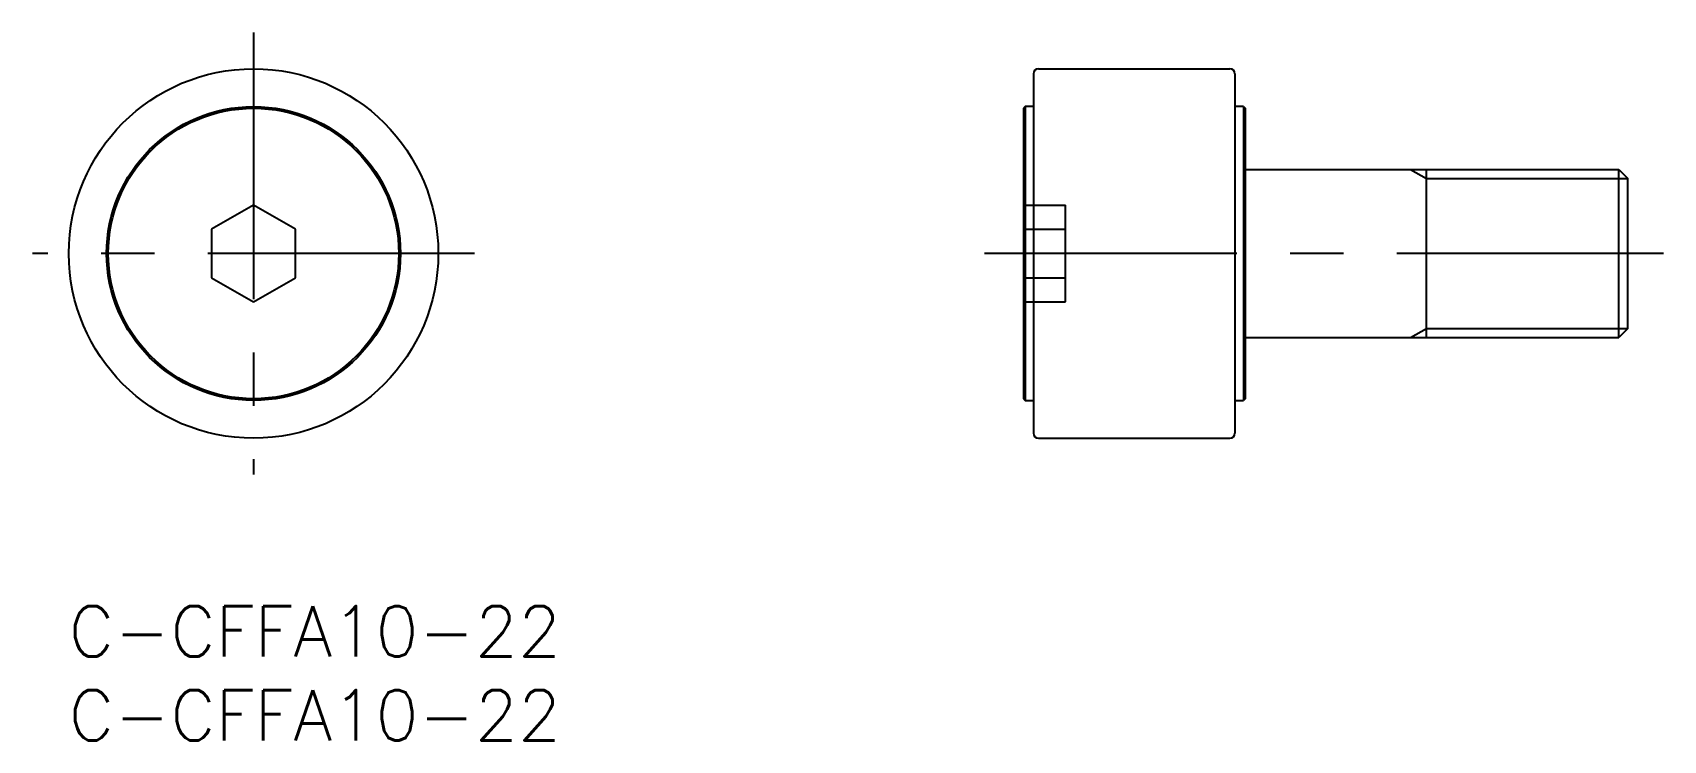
# Model space of a CAD drawing. Extents: x -2.2 to 95, y -8 to 34.2.
import ezdxf

# ---------------------------------------------------------------- set-up
doc = ezdxf.new("R2010")
doc.units = 0
doc.header["$LTSCALE"] = 0.5
doc.linetypes.add('CENTER', pattern=[50.8, 31.75, -6.35, 6.35, -6.35])
doc.linetypes.add('DASHED', pattern=[19.05, 12.7, -6.35])
for name, color, linetype in [('MSM_CENTER', 1, 'CENTER'), ('MSM_CONTINUOUS', 7, 'CONTINUOUS'), ('MSM_DASHED', 4, 'DASHED'), ('MSM_NARROW', 5, 'CONTINUOUS'), ('MSM_PART_NUMBER', 7, 'CONTINUOUS')]:
    doc.layers.add(name, color=color, linetype=linetype)
doc.styles.get("Standard").update_dxf_attribs({"font": 'txt.shx', "height": 3, "bigfont": 'bigfont.shx'})

# ---------------------------------------------------------------- blocks, each defined once
blk = doc.blocks.new('*U2')
at = {"layer": 'MSM_PART_NUMBER'}
blk.add_text('C-CFFA10-22', height=3, dxfattribs=at).set_placement((0, -3))
blk = doc.blocks.new('*U3')
at = {"layer": 'MSM_PART_NUMBER'}
blk.add_text('C-CFFA10-22', height=3, dxfattribs=at).set_placement((0, -8))

msp = doc.modelspace()

# ---------------------------------------------------------------- linework, layer by layer
at = {"layer": 'MSM_CENTER'}
for p, q in [((11, 34.156), (11, 7.844)), ((24.156, 21), (-2.156, 21)), ((94.955, 21), (54.533, 21))]:
    msp.add_line(p, q, dxfattribs=at)
at = {"layer": 'MSM_CONTINUOUS'}
for p, q in [((57.442, 31.7), (57.442, 10.3)), ((57.742, 32), (69.142, 32)), ((69.442, 31.7), (69.442, 10.3)), ((56.942, 29.75), (56.842, 29.65)), ((56.842, 29.65), (56.842, 12.35)), ((57.442, 29.75), (56.942, 29.75)), ((56.942, 29.75), (56.942, 12.25)), ((69.942, 29.75), (69.442, 29.75)), ((69.942, 29.75), (70.042, 29.65)), ((69.942, 29.75), (69.942, 12.25)), ((70.042, 29.65), (70.042, 12.35)), ((70.042, 26), (92.3, 26)), ((80.842, 16), (80.842, 26)), ((92.3, 16), (92.3, 26)), ((92.3, 26), (92.842, 25.459)), ((92.842, 16.541), (92.842, 25.459)), ((11, 23.887), (8.5, 22.443)), ((13.5, 22.443), (11, 23.887)), ((8.5, 22.443), (8.5, 19.557)), ((13.5, 19.557), (13.5, 22.443)), ((8.5, 19.557), (11, 18.113)), ((11, 18.113), (13.5, 19.557)), ((92.842, 16.541), (92.3, 16)), ((70.042, 16), (92.3, 16)), ((56.842, 12.35), (56.942, 12.25)), ((56.942, 12.25), (57.442, 12.25)), ((69.442, 12.25), (69.942, 12.25)), ((70.042, 12.35), (69.942, 12.25)), ((57.742, 10), (69.142, 10))]:
    msp.add_line(p, q, dxfattribs=at)
for radius in [11, 8.75, 8.65]:
    msp.add_circle((11, 21), radius, dxfattribs=at)
for centre, start, end in [((57.742, 31.7), 90, 180), ((69.142, 31.7), 0, 90), ((57.742, 10.3), 180, 270), ((69.142, 10.3), 270, 0)]:
    msp.add_arc(centre, 0.3, start, end, dxfattribs=at)
at = {"layer": 'MSM_DASHED'}
for p, q in [((56.842, 23.887), (59.342, 23.887)), ((59.342, 18.113), (59.342, 23.887)), ((56.842, 22.443), (59.342, 22.443)), ((56.842, 19.557), (59.342, 19.557)), ((56.842, 18.113), (59.342, 18.113))]:
    msp.add_line(p, q, dxfattribs=at)
at = {"layer": 'MSM_NARROW'}
for p, q in [((79.904, 26), (80.842, 25.459)), ((80.842, 25.459), (92.842, 25.459)), ((79.904, 16), (80.842, 16.541)), ((80.842, 16.541), (92.842, 16.541))]:
    msp.add_line(p, q, dxfattribs=at)

# ---------------------------------------------------------------- block references
at = {"layer": 'MSM_CONTINUOUS'}
for name in ['*U2', '*U3']:
    msp.add_blockref(name, (0, 0), dxfattribs=at)

doc.saveas('drawing.dxf')
